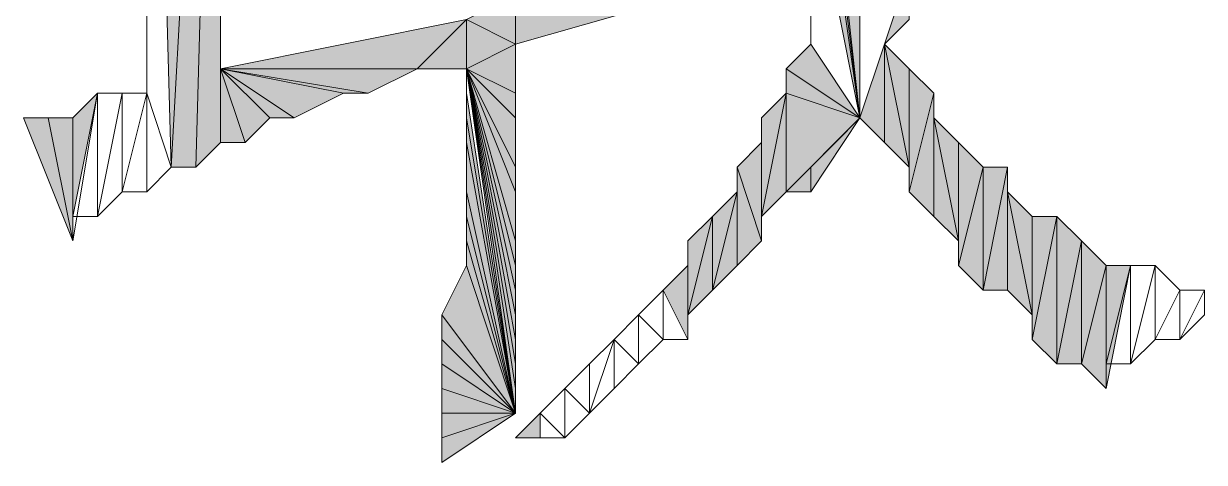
# Model space of a CAD drawing. Header units: inches. Extents: x -244 to 17, y 0 to 370.
# Drawn here: x -33.835 to -30.787, y 22.553 to 23.686 of the extents above; entities that cross this region are included whole.
import ezdxf

# ---------------------------------------------------------------- set-up
doc = ezdxf.new("R2010")
doc.units = ezdxf.units.IN
doc.header["$MEASUREMENT"] = 0
doc.layers.add('图层 1', color=7, linetype='Continuous')

# ---------------------------------------------------------------- blocks, each defined once
blk = doc.blocks.new('block 2')
at = {"layer": '图层 1', "true_color": 0xffffff}
h = blk.add_hatch(color=7, dxfattribs=at)
h.dxf.hatch_style = 2
h.paths.add_polyline_path([(43.561, 54.4832), (43.561, 54.4195), (43.2436, 54.3561)])
h = blk.add_hatch(color=7, dxfattribs=at)
h.dxf.hatch_style = 2
h.paths.add_polyline_path([(43.2436, 54.3561), (43.561, 54.3561), (43.561, 54.4195)])
h.paths.add_polyline_path([(43.6246, 54.2927), (43.2436, 54.3561), (43.561, 54.3561)])
h.paths.add_polyline_path([(43.3069, 54.3561), (43.6246, 54.2927), (43.2436, 54.3561)])
h = blk.add_hatch(color=7, dxfattribs=at)
h.dxf.hatch_style = 2
h.paths.add_polyline_path([(45.7201, 54.1655), (43.4341, 54.1022), (45.7201, 53.975)])
h = blk.add_hatch(color=7, dxfattribs=at)
h.dxf.hatch_style = 2
h.paths.add_polyline_path([(45.7201, 53.975), (43.4341, 54.0384), (43.4341, 54.1022)])
h.paths.add_polyline_path([(43.4975, 53.975), (45.7201, 53.975), (43.4341, 54.0384)])
h = blk.add_hatch(color=7, dxfattribs=at)
h.dxf.hatch_style = 2
h.paths.add_polyline_path([(43.688, 53.975), (43.561, 53.7845), (43.6246, 53.6574)])
h.paths.add_polyline_path([(43.561, 53.8479), (43.688, 53.975), (43.561, 53.7845)])
h.paths.add_polyline_path([(43.4975, 53.9116), (43.561, 53.8479), (43.688, 53.975)])
h = blk.add_hatch(color=7, dxfattribs=at)
h.dxf.hatch_style = 2
h.paths.add_polyline_path([(43.4975, 53.975), (43.688, 53.975), (43.4975, 53.9116)])
h = blk.add_hatch(color=7, dxfattribs=at)
h.dxf.hatch_style = 2
h.paths.add_polyline_path([(43.6246, 53.594), (43.688, 53.975), (43.688, 53.4669)])
h.paths.add_polyline_path([(43.6246, 53.6574), (43.6246, 53.594), (43.688, 53.975)])
h = blk.add_hatch(color=7, dxfattribs=at)
h.dxf.hatch_style = 2
h.paths.add_polyline_path([(43.688, 53.975), (43.688, 53.4669), (43.8151, 53.3401)])
h = blk.add_hatch(color=7, dxfattribs=at)
h.dxf.hatch_style = 2
h.paths.add_polyline_path([(43.8151, 53.3401), (43.688, 53.3401), (43.688, 53.4669)])
h.paths.add_polyline_path([(43.7515, 53.213), (43.8151, 53.3401), (43.688, 53.3401)])
h.paths.add_polyline_path([(43.8785, 53.213), (43.7515, 53.213), (43.8151, 53.3401)])
h.paths.add_polyline_path([(43.8785, 52.7686), (43.8785, 53.213), (43.7515, 53.213)])
h.paths.add_polyline_path([(43.942, 52.832), (43.8785, 52.7686), (43.8785, 53.213)])
h = blk.add_hatch(color=7, dxfattribs=at)
h.dxf.hatch_style = 2
h.paths.add_polyline_path([(42.672, 53.4035), (42.7356, 53.4035), (42.799, 53.213)])
h = blk.add_hatch(color=7, dxfattribs=at)
h.dxf.hatch_style = 2
h.paths.add_polyline_path([(42.799, 53.213), (42.799, 53.4035), (42.7356, 53.4035)])
h.paths.add_polyline_path([(42.8625, 53.4035), (42.799, 53.213), (42.799, 53.4035)])
h = blk.add_hatch(color=7, dxfattribs=at)
h.dxf.hatch_style = 2
h.paths.add_polyline_path([(42.799, 53.213), (43.053, 53.4035), (42.9895, 53.4035)])
h.paths.add_polyline_path([(43.18, 53.3401), (42.799, 53.213), (43.053, 53.4035)])
h = blk.add_hatch(color=7, dxfattribs=at)
h.dxf.hatch_style = 2
h.paths.add_polyline_path([(42.799, 53.213), (42.9261, 53.4035), (42.8625, 53.4035)])
h.paths.add_polyline_path([(42.9895, 53.4035), (42.799, 53.213), (42.9261, 53.4035)])
h = blk.add_hatch(color=7, dxfattribs=at)
h.dxf.hatch_style = 2
h.paths.add_polyline_path([(43.688, 53.3401), (42.8625, 53.213), (42.799, 53.213)])
h.paths.add_polyline_path([(42.9261, 53.213), (43.688, 53.3401), (42.8625, 53.213)])
h.paths.add_polyline_path([(42.9895, 53.213), (42.9261, 53.213), (43.688, 53.3401)])
h = blk.add_hatch(color=7, dxfattribs=at)
h.dxf.hatch_style = 2
h.paths.add_polyline_path([(42.799, 53.213), (43.561, 53.3401), (43.4975, 53.3401)])
h.paths.add_polyline_path([(43.6246, 53.3401), (42.799, 53.213), (43.561, 53.3401)])
h = blk.add_hatch(color=7, dxfattribs=at)
h.dxf.hatch_style = 2
h.paths.add_polyline_path([(42.799, 53.213), (43.3705, 53.3401), (43.3069, 53.3401)])
h.paths.add_polyline_path([(43.4975, 53.3401), (42.799, 53.213), (43.3705, 53.3401)])
h = blk.add_hatch(color=7, dxfattribs=at)
h.dxf.hatch_style = 2
h.paths.add_polyline_path([(42.799, 53.213), (43.2436, 53.3401), (43.18, 53.3401)])
h.paths.add_polyline_path([(43.3069, 53.3401), (42.799, 53.213), (43.2436, 53.3401)])
h = blk.add_hatch(color=7, dxfattribs=at)
h.dxf.hatch_style = 2
h.paths.add_polyline_path([(43.688, 53.3401), (43.053, 53.213), (42.9895, 53.213)])
h.paths.add_polyline_path([(43.1166, 53.213), (43.688, 53.3401), (43.053, 53.213)])
h.paths.add_polyline_path([(43.18, 53.213), (43.1166, 53.213), (43.688, 53.3401)])
h = blk.add_hatch(color=7, dxfattribs=at)
h.dxf.hatch_style = 2
h.paths.add_polyline_path([(43.688, 53.3401), (43.2436, 53.213), (43.18, 53.213)])
h.paths.add_polyline_path([(43.3705, 53.213), (43.688, 53.3401), (43.2436, 53.213)])
h.paths.add_polyline_path([(43.4341, 53.213), (43.3705, 53.213), (43.688, 53.3401)])
h = blk.add_hatch(color=7, dxfattribs=at)
h.dxf.hatch_style = 2
h.paths.add_polyline_path([(43.688, 53.3401), (43.561, 53.213), (43.4341, 53.213)])
h.paths.add_polyline_path([(43.6246, 53.213), (43.688, 53.3401), (43.561, 53.213)])
h.paths.add_polyline_path([(43.7515, 53.213), (43.6246, 53.213), (43.688, 53.3401)])
h = blk.add_hatch(color=7, dxfattribs=at)
h.dxf.hatch_style = 2
h.paths.add_polyline_path([(42.7356, 53.213), (42.7356, 53.1496), (42.799, 53.1496)])
h = blk.add_hatch(color=7, dxfattribs=at)
h.dxf.hatch_style = 2
h.paths.add_polyline_path([(43.4341, 52.6414), (43.2436, 52.578), (43.4975, 52.578)])
h.paths.add_polyline_path([(43.18, 52.6414), (43.4341, 52.6414), (43.2436, 52.578)])
h.paths.add_polyline_path([(43.1166, 52.7052), (43.3705, 52.6414), (43.18, 52.6414)])
h.paths.add_polyline_path([(43.3069, 52.7052), (43.1166, 52.7052), (43.3705, 52.6414)])
h.paths.add_polyline_path([(43.053, 52.7686), (43.3069, 52.7052), (43.1166, 52.7052)])
h.paths.add_polyline_path([(43.2436, 52.7686), (43.053, 52.7686), (43.3069, 52.7052)])
h.paths.add_polyline_path([(43.1166, 52.832), (43.18, 52.7686), (42.9895, 52.7686)])
h = blk.add_hatch(color=7, dxfattribs=at)
h.dxf.hatch_style = 2
h.paths.add_polyline_path([(43.6246, 52.5147), (43.3069, 52.578), (43.561, 52.578)])
h.paths.add_polyline_path([(43.3705, 52.5147), (43.6246, 52.5147), (43.3069, 52.578)])
h.paths.add_polyline_path([(43.561, 52.3241), (43.3705, 52.5147), (43.6246, 52.5147)])
h.paths.add_polyline_path([(43.3705, 52.4509), (43.561, 52.3241), (43.3705, 52.5147)])
h = blk.add_hatch(color=7, dxfattribs=at)
h.dxf.hatch_style = 2
h.paths.add_polyline_path([(43.688, 52.5147), (43.7515, 52.4509), (43.561, 52.3241)])
h = blk.add_hatch(color=7, dxfattribs=at)
h.dxf.hatch_style = 2
h.paths.add_polyline_path([(43.6246, 52.5147), (43.688, 52.5147), (43.561, 52.3241)])
h = blk.add_hatch(color=7, dxfattribs=at)
h.dxf.hatch_style = 2
h.paths.add_polyline_path([(43.561, 52.3241), (43.4341, 52.4509), (43.3705, 52.4509)])
h.paths.add_polyline_path([(43.4975, 52.3875), (43.561, 52.3241), (43.4341, 52.4509)])
h = blk.add_hatch(color=7, dxfattribs=at)
h.dxf.hatch_style = 2
h.paths.add_polyline_path([(43.561, 52.3241), (44.1326, 52.3875), (44.196, 52.4509)])
h.paths.add_polyline_path([(44.069, 52.3875), (43.561, 52.3241), (44.1326, 52.3875)])
h = blk.add_hatch(color=7, dxfattribs=at)
h.dxf.hatch_style = 2
h.paths.add_polyline_path([(43.561, 52.3241), (44.0056, 52.3875), (44.069, 52.3875)])
h.paths.add_polyline_path([(43.942, 52.3241), (43.561, 52.3241), (44.0056, 52.3875)])
h = blk.add_hatch(color=7, dxfattribs=at)
h.dxf.hatch_style = 2
h.paths.add_polyline_path([(43.4975, 52.2604), (43.7515, 52.2604), (43.4341, 52.197)])
h.paths.add_polyline_path([(43.561, 52.3241), (43.4975, 52.2604), (43.7515, 52.2604)])
h = blk.add_hatch(color=7, dxfattribs=at)
h.dxf.hatch_style = 2
h.paths.add_polyline_path([(43.7515, 52.2604), (43.4341, 52.197), (43.688, 52.197)])
h = blk.add_hatch(color=7, dxfattribs=at)
h.dxf.hatch_style = 2
h.paths.add_polyline_path([(43.7515, 52.2604), (43.8151, 52.197), (43.942, 52.197)])
h = blk.add_hatch(color=7, dxfattribs=at)
h.dxf.hatch_style = 2
h.paths.add_polyline_path([(43.18, 51.6889), (42.8625, 51.6889), (43.18, 51.6255)])
h.paths.add_polyline_path([(42.9261, 51.7526), (43.18, 51.6889), (42.8625, 51.6889)])
h.paths.add_polyline_path([(43.2436, 51.7526), (42.9261, 51.7526), (43.18, 51.6889)])
h.paths.add_polyline_path([(42.9261, 51.816), (43.2436, 51.7526), (42.9261, 51.7526)])
h.paths.add_polyline_path([(43.3069, 51.816), (42.9261, 51.816), (43.2436, 51.7526)])
h.paths.add_polyline_path([(42.9895, 51.8794), (43.3069, 51.816), (42.9261, 51.816)])
h.paths.add_polyline_path([(43.3069, 51.8794), (42.9895, 51.8794), (43.3069, 51.816)])
h.paths.add_polyline_path([(43.3705, 51.9431), (43.053, 51.8794), (43.3069, 51.8794)])
h.paths.add_polyline_path([(43.1166, 51.9431), (43.3705, 51.9431), (43.053, 51.8794)])
h.paths.add_polyline_path([(43.1166, 52.0065), (43.4341, 51.9431), (43.1166, 51.9431)])
h.paths.add_polyline_path([(43.4341, 52.0065), (43.1166, 52.0065), (43.4341, 51.9431)])
h.paths.add_polyline_path([(43.18, 52.0699), (43.4341, 52.0065), (43.1166, 52.0065)])
h.paths.add_polyline_path([(43.4975, 52.0699), (43.18, 52.0699), (43.4341, 52.0065)])
h.paths.add_polyline_path([(43.561, 52.1336), (43.2436, 52.0699), (43.4975, 52.0699)])
h.paths.add_polyline_path([(43.3069, 52.1336), (43.561, 52.1336), (43.2436, 52.0699)])
h.paths.add_polyline_path([(43.3705, 52.197), (43.6246, 52.1336), (43.3069, 52.1336)])
h.paths.add_polyline_path([(43.688, 52.197), (43.3705, 52.197), (43.6246, 52.1336)])
at = {"layer": '图层 1', "lineweight": 0}
for points in [[(43.561, 54.4832), (43.561, 54.4195), (43.2436, 54.3561), (43.561, 54.4832)], [(43.2436, 54.3561), (43.561, 54.3561), (43.561, 54.4195), (43.2436, 54.3561)], [(43.6246, 54.2927), (43.2436, 54.3561), (43.561, 54.3561), (43.6246, 54.2927)], [(43.3069, 54.3561), (43.6246, 54.2927), (43.2436, 54.3561), (43.3069, 54.3561)], [(43.3069, 54.3561), (43.3069, 54.2927), (43.6246, 54.2927), (43.3069, 54.3561)], [(43.3069, 54.2927), (43.3705, 54.2289), (43.6246, 54.2289), (43.3069, 54.2927)], [(43.6246, 54.2927), (43.3069, 54.2927), (43.6246, 54.2289), (43.6246, 54.2927)], [(43.3705, 54.2289), (43.3705, 54.1655), (43.6246, 54.1655), (43.3705, 54.2289)], [(43.6246, 54.2289), (43.3705, 54.2289), (43.6246, 54.1655), (43.6246, 54.2289)], [(43.3705, 54.1655), (43.6246, 54.1655), (43.4341, 54.1022), (43.3705, 54.1655)], [(45.7201, 54.1655), (43.4341, 54.1022), (45.7201, 53.975), (45.7201, 54.1655)], [(43.6246, 54.1655), (45.7201, 54.1655), (43.4341, 54.1022), (43.6246, 54.1655)], [(45.7201, 53.975), (43.4341, 54.0384), (43.4341, 54.1022), (45.7201, 53.975)], [(43.4975, 53.975), (45.7201, 53.975), (43.4341, 54.0384), (43.4975, 53.975)], [(43.4975, 53.9116), (43.561, 53.8479), (43.688, 53.975), (43.4975, 53.9116)], [(43.4975, 53.975), (45.0216, 53.975), (44.3865, 53.975), (43.4975, 53.975)], [(45.1485, 53.975), (43.4975, 53.975), (45.0216, 53.975), (45.1485, 53.975)], [(45.7201, 53.975), (45.1485, 53.975), (43.4975, 53.975), (45.7201, 53.975)], [(43.4975, 53.975), (43.688, 53.975), (43.4975, 53.9116), (43.4975, 53.975)], [(44.3231, 53.975), (43.4975, 53.975), (43.688, 53.975), (44.3231, 53.975)], [(44.3865, 53.975), (44.3231, 53.975), (43.4975, 53.975), (44.3865, 53.975)], [(43.688, 53.975), (43.561, 53.7845), (43.6246, 53.6574), (43.688, 53.975)], [(43.561, 53.8479), (43.688, 53.975), (43.561, 53.7845), (43.561, 53.8479)], [(43.6246, 53.594), (43.688, 53.975), (43.688, 53.4669), (43.6246, 53.594)], [(43.6246, 53.6574), (43.6246, 53.594), (43.688, 53.975), (43.6246, 53.6574)], [(43.688, 53.975), (43.688, 53.4669), (43.8151, 53.3401), (43.688, 53.975)], [(43.8151, 53.3401), (43.688, 53.3401), (43.688, 53.4669), (43.8151, 53.3401)], [(42.672, 53.4035), (42.7356, 53.4035), (42.799, 53.213), (42.672, 53.4035)], [(42.799, 53.213), (42.799, 53.4035), (42.7356, 53.4035), (42.799, 53.213)], [(42.799, 53.213), (43.053, 53.4035), (42.9895, 53.4035), (42.799, 53.213)], [(43.18, 53.3401), (42.799, 53.213), (43.053, 53.4035), (43.18, 53.3401)], [(42.799, 53.213), (42.9261, 53.4035), (42.8625, 53.4035), (42.799, 53.213)], [(42.9895, 53.4035), (42.799, 53.213), (42.9261, 53.4035), (42.9895, 53.4035)], [(42.8625, 53.4035), (42.799, 53.213), (42.799, 53.4035), (42.8625, 53.4035)], [(43.688, 53.3401), (42.8625, 53.213), (42.799, 53.213), (43.688, 53.3401)], [(42.799, 53.213), (43.688, 53.3401), (43.6246, 53.3401), (42.799, 53.213)], [(42.799, 53.213), (43.561, 53.3401), (43.4975, 53.3401), (42.799, 53.213)], [(43.6246, 53.3401), (42.799, 53.213), (43.561, 53.3401), (43.6246, 53.3401)], [(42.799, 53.213), (43.3705, 53.3401), (43.3069, 53.3401), (42.799, 53.213)], [(43.4975, 53.3401), (42.799, 53.213), (43.3705, 53.3401), (43.4975, 53.3401)], [(42.799, 53.213), (43.2436, 53.3401), (43.18, 53.3401), (42.799, 53.213)], [(43.3069, 53.3401), (42.799, 53.213), (43.2436, 53.3401), (43.3069, 53.3401)], [(42.9261, 53.213), (43.688, 53.3401), (42.8625, 53.213), (42.9261, 53.213)], [(42.9895, 53.213), (42.9261, 53.213), (43.688, 53.3401), (42.9895, 53.213)], [(43.688, 53.3401), (43.053, 53.213), (42.9895, 53.213), (43.688, 53.3401)], [(43.1166, 53.213), (43.688, 53.3401), (43.053, 53.213), (43.1166, 53.213)], [(43.18, 53.213), (43.1166, 53.213), (43.688, 53.3401), (43.18, 53.213)], [(43.688, 53.3401), (43.2436, 53.213), (43.18, 53.213), (43.688, 53.3401)], [(43.3705, 53.213), (43.688, 53.3401), (43.2436, 53.213), (43.3705, 53.213)], [(43.4341, 53.213), (43.3705, 53.213), (43.688, 53.3401), (43.4341, 53.213)], [(43.688, 53.3401), (43.561, 53.213), (43.4341, 53.213), (43.688, 53.3401)], [(43.6246, 53.213), (43.688, 53.3401), (43.561, 53.213), (43.6246, 53.213)], [(43.7515, 53.213), (43.6246, 53.213), (43.688, 53.3401), (43.7515, 53.213)], [(43.7515, 53.213), (43.8151, 53.3401), (43.688, 53.3401), (43.7515, 53.213)], [(43.8785, 53.213), (43.7515, 53.213), (43.8151, 53.3401), (43.8785, 53.213)], [(42.7356, 53.213), (42.7356, 53.1496), (42.799, 53.1496), (42.7356, 53.213)], [(43.8785, 52.7686), (43.8785, 53.213), (43.7515, 53.213), (43.8785, 52.7686)], [(42.799, 53.1496), (42.7356, 53.0862), (42.8625, 53.0862), (42.799, 53.1496)], [(42.7356, 53.1496), (42.799, 53.1496), (42.7356, 53.0862), (42.7356, 53.1496)], [(42.7356, 53.0862), (42.8625, 53.0862), (42.799, 53.0225), (42.7356, 53.0862)], [(42.8625, 53.0862), (42.799, 53.0225), (42.9261, 53.0225), (42.8625, 53.0862)], [(42.799, 53.0225), (42.9895, 52.9591), (42.8625, 52.9591), (42.799, 53.0225)], [(42.9261, 53.0225), (42.799, 53.0225), (42.9895, 52.9591), (42.9261, 53.0225)], [(42.8625, 52.9591), (42.9895, 52.9591), (42.9261, 52.8957), (42.8625, 52.9591)], [(42.9895, 52.9591), (42.9261, 52.8957), (43.053, 52.8957), (42.9895, 52.9591)], [(42.9261, 52.8957), (43.053, 52.8957), (42.9895, 52.832), (42.9261, 52.8957)], [(43.053, 52.8957), (42.9895, 52.832), (43.1166, 52.832), (43.053, 52.8957)], [(43.1166, 52.832), (43.18, 52.7686), (42.9895, 52.7686), (43.1166, 52.832)], [(42.9895, 52.832), (43.1166, 52.832), (42.9895, 52.7686), (42.9895, 52.832)], [(42.9895, 52.7686), (43.2436, 52.7686), (43.053, 52.7686), (42.9895, 52.7686)], [(43.18, 52.7686), (42.9895, 52.7686), (43.2436, 52.7686), (43.18, 52.7686)], [(43.053, 52.7686), (43.3069, 52.7052), (43.1166, 52.7052), (43.053, 52.7686)], [(43.2436, 52.7686), (43.053, 52.7686), (43.3069, 52.7052), (43.2436, 52.7686)], [(43.1166, 52.7052), (43.3705, 52.6414), (43.18, 52.6414), (43.1166, 52.7052)], [(43.3069, 52.7052), (43.1166, 52.7052), (43.3705, 52.6414), (43.3069, 52.7052)], [(43.18, 52.6414), (43.4341, 52.6414), (43.2436, 52.578), (43.18, 52.6414)], [(43.3705, 52.6414), (43.18, 52.6414), (43.4341, 52.6414), (43.3705, 52.6414)], [(43.4341, 52.6414), (43.2436, 52.578), (43.4975, 52.578), (43.4341, 52.6414)], [(43.2436, 52.578), (43.4975, 52.578), (43.3069, 52.578), (43.2436, 52.578)], [(43.3069, 52.578), (43.561, 52.578), (43.4975, 52.578), (43.3069, 52.578)], [(43.6246, 52.5147), (43.3069, 52.578), (43.561, 52.578), (43.6246, 52.5147)], [(43.3705, 52.5147), (43.6246, 52.5147), (43.3069, 52.578), (43.3705, 52.5147)], [(43.561, 52.3241), (43.3705, 52.5147), (43.6246, 52.5147), (43.561, 52.3241)], [(43.3705, 52.4509), (43.561, 52.3241), (43.3705, 52.5147), (43.3705, 52.4509)], [(43.688, 52.5147), (43.7515, 52.4509), (43.561, 52.3241), (43.688, 52.5147)], [(43.6246, 52.5147), (43.688, 52.5147), (43.561, 52.3241), (43.6246, 52.5147)], [(43.561, 52.3241), (43.4341, 52.4509), (43.3705, 52.4509), (43.561, 52.3241)], [(43.4975, 52.3875), (43.561, 52.3241), (43.4341, 52.4509), (43.4975, 52.3875)], [(43.561, 52.3241), (44.1326, 52.3875), (44.196, 52.4509), (43.561, 52.3241)], [(44.196, 52.4509), (43.561, 52.3241), (43.7515, 52.4509), (44.196, 52.4509)], [(44.2595, 52.4509), (43.7515, 52.4509), (44.196, 52.4509), (44.2595, 52.4509)], [(43.8151, 52.4509), (44.2595, 52.4509), (43.7515, 52.4509), (43.8151, 52.4509)], [(43.561, 52.3241), (44.0056, 52.3875), (44.069, 52.3875), (43.561, 52.3241)], [(43.942, 52.3241), (43.561, 52.3241), (44.0056, 52.3875), (43.942, 52.3241)], [(44.069, 52.3875), (43.561, 52.3241), (44.1326, 52.3875), (44.069, 52.3875)], [(43.561, 52.3241), (43.4975, 52.2604), (43.7515, 52.2604), (43.561, 52.3241)], [(43.561, 52.3241), (43.942, 52.197), (43.942, 52.3241), (43.561, 52.3241)], [(43.7515, 52.2604), (43.561, 52.3241), (43.942, 52.197), (43.7515, 52.2604)], [(43.7515, 52.2604), (43.4341, 52.197), (43.688, 52.197), (43.7515, 52.2604)], [(43.4975, 52.2604), (43.7515, 52.2604), (43.4341, 52.197), (43.4975, 52.2604)], [(43.7515, 52.2604), (43.8151, 52.197), (43.942, 52.197), (43.7515, 52.2604)], [(43.3705, 52.197), (43.6246, 52.1336), (43.3069, 52.1336), (43.3705, 52.197)], [(43.688, 52.197), (43.3705, 52.197), (43.6246, 52.1336), (43.688, 52.197)], [(43.4341, 52.197), (43.688, 52.197), (43.3705, 52.197), (43.4341, 52.197)], [(43.561, 52.1336), (43.2436, 52.0699), (43.4975, 52.0699), (43.561, 52.1336)], [(43.3069, 52.1336), (43.561, 52.1336), (43.2436, 52.0699), (43.3069, 52.1336)], [(43.6246, 52.1336), (43.3069, 52.1336), (43.561, 52.1336), (43.6246, 52.1336)], [(43.18, 52.0699), (43.4341, 52.0065), (43.1166, 52.0065), (43.18, 52.0699)], [(43.4975, 52.0699), (43.18, 52.0699), (43.4341, 52.0065), (43.4975, 52.0699)], [(43.2436, 52.0699), (43.4975, 52.0699), (43.18, 52.0699), (43.2436, 52.0699)], [(43.1166, 52.0065), (43.4341, 51.9431), (43.1166, 51.9431), (43.1166, 52.0065)], [(43.4341, 52.0065), (43.1166, 52.0065), (43.4341, 51.9431), (43.4341, 52.0065)], [(43.3705, 51.9431), (43.053, 51.8794), (43.3069, 51.8794), (43.3705, 51.9431)], [(43.1166, 51.9431), (43.3705, 51.9431), (43.053, 51.8794), (43.1166, 51.9431)], [(43.4341, 51.9431), (43.1166, 51.9431), (43.3705, 51.9431), (43.4341, 51.9431)], [(42.9895, 51.8794), (43.3069, 51.816), (42.9261, 51.816), (42.9895, 51.8794)], [(43.3069, 51.8794), (42.9895, 51.8794), (43.3069, 51.816), (43.3069, 51.8794)], [(43.053, 51.8794), (43.3069, 51.8794), (42.9895, 51.8794), (43.053, 51.8794)], [(42.9261, 51.816), (43.2436, 51.7526), (42.9261, 51.7526), (42.9261, 51.816)], [(43.3069, 51.816), (42.9261, 51.816), (43.2436, 51.7526), (43.3069, 51.816)], [(42.9261, 51.7526), (43.18, 51.6889), (42.8625, 51.6889), (42.9261, 51.7526)], [(43.2436, 51.7526), (42.9261, 51.7526), (43.18, 51.6889), (43.2436, 51.7526)], [(42.8625, 51.6889), (42.9261, 51.6889), (43.18, 51.6255), (42.8625, 51.6889)], [(43.18, 51.6889), (42.8625, 51.6889), (43.18, 51.6255), (43.18, 51.6889)], [(42.9261, 51.6889), (43.18, 51.6255), (42.9261, 51.6255), (42.9261, 51.6889)], [(42.9261, 51.6255), (43.18, 51.5621), (42.9895, 51.5621), (42.9261, 51.6255)], [(43.18, 51.6255), (42.9261, 51.6255), (43.18, 51.5621), (43.18, 51.6255)], [(42.9895, 51.5621), (43.1166, 51.4987), (42.9895, 51.4987), (42.9895, 51.5621)], [(43.18, 51.5621), (42.9895, 51.5621), (43.1166, 51.4987), (43.18, 51.5621)], [(42.9895, 51.4987), (43.1166, 51.435), (43.053, 51.435), (42.9895, 51.4987)], [(43.1166, 51.4987), (42.9895, 51.4987), (43.1166, 51.435), (43.1166, 51.4987)]]:
    blk.add_lwpolyline(points, dxfattribs=at)
at = {"layer": '图层 1', "color": 7, "lineweight": 13, "true_color": 0xffffff}
for points in [[(43.561, 54.4832), (43.561, 54.4195), (43.2436, 54.3561), (43.561, 54.4832)], [(43.2436, 54.3561), (43.561, 54.3561), (43.561, 54.4195), (43.2436, 54.3561)], [(43.6246, 54.2927), (43.2436, 54.3561), (43.561, 54.3561), (43.6246, 54.2927)], [(43.3069, 54.3561), (43.6246, 54.2927), (43.2436, 54.3561), (43.3069, 54.3561)], [(43.3069, 54.3561), (43.3069, 54.2927), (43.6246, 54.2927), (43.3069, 54.3561)], [(43.3069, 54.2927), (43.3705, 54.2289), (43.6246, 54.2289), (43.3069, 54.2927)], [(43.6246, 54.2927), (43.3069, 54.2927), (43.6246, 54.2289), (43.6246, 54.2927)], [(43.3705, 54.2289), (43.3705, 54.1655), (43.6246, 54.1655), (43.3705, 54.2289)], [(43.6246, 54.2289), (43.3705, 54.2289), (43.6246, 54.1655), (43.6246, 54.2289)], [(43.3705, 54.1655), (43.6246, 54.1655), (43.4341, 54.1022), (43.3705, 54.1655)], [(45.7201, 54.1655), (43.4341, 54.1022), (45.7201, 53.975), (45.7201, 54.1655)], [(43.6246, 54.1655), (45.7201, 54.1655), (43.4341, 54.1022), (43.6246, 54.1655)], [(45.7201, 53.975), (43.4341, 54.0384), (43.4341, 54.1022), (45.7201, 53.975)], [(43.4975, 53.975), (45.7201, 53.975), (43.4341, 54.0384), (43.4975, 53.975)], [(43.4975, 53.9116), (43.561, 53.8479), (43.688, 53.975), (43.4975, 53.9116)], [(43.4975, 53.975), (45.0216, 53.975), (44.3865, 53.975), (43.4975, 53.975)], [(45.1485, 53.975), (43.4975, 53.975), (45.0216, 53.975), (45.1485, 53.975)], [(45.7201, 53.975), (45.1485, 53.975), (43.4975, 53.975), (45.7201, 53.975)], [(43.4975, 53.975), (43.688, 53.975), (43.4975, 53.9116), (43.4975, 53.975)], [(44.3231, 53.975), (43.4975, 53.975), (43.688, 53.975), (44.3231, 53.975)], [(44.3865, 53.975), (44.3231, 53.975), (43.4975, 53.975), (44.3865, 53.975)], [(43.688, 53.975), (43.561, 53.7845), (43.6246, 53.6574), (43.688, 53.975)], [(43.561, 53.8479), (43.688, 53.975), (43.561, 53.7845), (43.561, 53.8479)], [(43.6246, 53.594), (43.688, 53.975), (43.688, 53.4669), (43.6246, 53.594)], [(43.6246, 53.6574), (43.6246, 53.594), (43.688, 53.975), (43.6246, 53.6574)], [(43.688, 53.975), (43.688, 53.4669), (43.8151, 53.3401), (43.688, 53.975)], [(43.8151, 53.3401), (43.688, 53.3401), (43.688, 53.4669), (43.8151, 53.3401)], [(42.672, 53.4035), (42.7356, 53.4035), (42.799, 53.213), (42.672, 53.4035)], [(42.799, 53.213), (42.799, 53.4035), (42.7356, 53.4035), (42.799, 53.213)], [(42.799, 53.213), (43.053, 53.4035), (42.9895, 53.4035), (42.799, 53.213)], [(43.18, 53.3401), (42.799, 53.213), (43.053, 53.4035), (43.18, 53.3401)], [(42.799, 53.213), (42.9261, 53.4035), (42.8625, 53.4035), (42.799, 53.213)], [(42.9895, 53.4035), (42.799, 53.213), (42.9261, 53.4035), (42.9895, 53.4035)], [(42.8625, 53.4035), (42.799, 53.213), (42.799, 53.4035), (42.8625, 53.4035)], [(43.688, 53.3401), (42.8625, 53.213), (42.799, 53.213), (43.688, 53.3401)], [(42.799, 53.213), (43.688, 53.3401), (43.6246, 53.3401), (42.799, 53.213)], [(42.799, 53.213), (43.561, 53.3401), (43.4975, 53.3401), (42.799, 53.213)], [(43.6246, 53.3401), (42.799, 53.213), (43.561, 53.3401), (43.6246, 53.3401)], [(42.799, 53.213), (43.3705, 53.3401), (43.3069, 53.3401), (42.799, 53.213)], [(43.4975, 53.3401), (42.799, 53.213), (43.3705, 53.3401), (43.4975, 53.3401)], [(42.799, 53.213), (43.2436, 53.3401), (43.18, 53.3401), (42.799, 53.213)], [(43.3069, 53.3401), (42.799, 53.213), (43.2436, 53.3401), (43.3069, 53.3401)], [(42.9261, 53.213), (43.688, 53.3401), (42.8625, 53.213), (42.9261, 53.213)], [(42.9895, 53.213), (42.9261, 53.213), (43.688, 53.3401), (42.9895, 53.213)], [(43.688, 53.3401), (43.053, 53.213), (42.9895, 53.213), (43.688, 53.3401)], [(43.1166, 53.213), (43.688, 53.3401), (43.053, 53.213), (43.1166, 53.213)], [(43.18, 53.213), (43.1166, 53.213), (43.688, 53.3401), (43.18, 53.213)], [(43.688, 53.3401), (43.2436, 53.213), (43.18, 53.213), (43.688, 53.3401)], [(43.3705, 53.213), (43.688, 53.3401), (43.2436, 53.213), (43.3705, 53.213)], [(43.4341, 53.213), (43.3705, 53.213), (43.688, 53.3401), (43.4341, 53.213)], [(43.688, 53.3401), (43.561, 53.213), (43.4341, 53.213), (43.688, 53.3401)], [(43.6246, 53.213), (43.688, 53.3401), (43.561, 53.213), (43.6246, 53.213)], [(43.7515, 53.213), (43.6246, 53.213), (43.688, 53.3401), (43.7515, 53.213)], [(43.7515, 53.213), (43.8151, 53.3401), (43.688, 53.3401), (43.7515, 53.213)], [(43.8785, 53.213), (43.7515, 53.213), (43.8151, 53.3401), (43.8785, 53.213)], [(42.7356, 53.213), (42.7356, 53.1496), (42.799, 53.1496), (42.7356, 53.213)], [(43.8785, 52.7686), (43.8785, 53.213), (43.7515, 53.213), (43.8785, 52.7686)], [(42.799, 53.1496), (42.7356, 53.0862), (42.8625, 53.0862), (42.799, 53.1496)], [(42.7356, 53.1496), (42.799, 53.1496), (42.7356, 53.0862), (42.7356, 53.1496)], [(42.7356, 53.0862), (42.8625, 53.0862), (42.799, 53.0225), (42.7356, 53.0862)], [(42.8625, 53.0862), (42.799, 53.0225), (42.9261, 53.0225), (42.8625, 53.0862)], [(42.799, 53.0225), (42.9895, 52.9591), (42.8625, 52.9591), (42.799, 53.0225)], [(42.9261, 53.0225), (42.799, 53.0225), (42.9895, 52.9591), (42.9261, 53.0225)], [(42.8625, 52.9591), (42.9895, 52.9591), (42.9261, 52.8957), (42.8625, 52.9591)], [(42.9895, 52.9591), (42.9261, 52.8957), (43.053, 52.8957), (42.9895, 52.9591)], [(42.9261, 52.8957), (43.053, 52.8957), (42.9895, 52.832), (42.9261, 52.8957)], [(43.053, 52.8957), (42.9895, 52.832), (43.1166, 52.832), (43.053, 52.8957)], [(43.1166, 52.832), (43.18, 52.7686), (42.9895, 52.7686), (43.1166, 52.832)], [(42.9895, 52.832), (43.1166, 52.832), (42.9895, 52.7686), (42.9895, 52.832)], [(42.9895, 52.7686), (43.2436, 52.7686), (43.053, 52.7686), (42.9895, 52.7686)], [(43.18, 52.7686), (42.9895, 52.7686), (43.2436, 52.7686), (43.18, 52.7686)], [(43.053, 52.7686), (43.3069, 52.7052), (43.1166, 52.7052), (43.053, 52.7686)], [(43.2436, 52.7686), (43.053, 52.7686), (43.3069, 52.7052), (43.2436, 52.7686)], [(43.1166, 52.7052), (43.3705, 52.6414), (43.18, 52.6414), (43.1166, 52.7052)], [(43.3069, 52.7052), (43.1166, 52.7052), (43.3705, 52.6414), (43.3069, 52.7052)], [(43.18, 52.6414), (43.4341, 52.6414), (43.2436, 52.578), (43.18, 52.6414)], [(43.3705, 52.6414), (43.18, 52.6414), (43.4341, 52.6414), (43.3705, 52.6414)], [(43.4341, 52.6414), (43.2436, 52.578), (43.4975, 52.578), (43.4341, 52.6414)], [(43.2436, 52.578), (43.4975, 52.578), (43.3069, 52.578), (43.2436, 52.578)], [(43.3069, 52.578), (43.561, 52.578), (43.4975, 52.578), (43.3069, 52.578)], [(43.6246, 52.5147), (43.3069, 52.578), (43.561, 52.578), (43.6246, 52.5147)], [(43.3705, 52.5147), (43.6246, 52.5147), (43.3069, 52.578), (43.3705, 52.5147)], [(43.561, 52.3241), (43.3705, 52.5147), (43.6246, 52.5147), (43.561, 52.3241)], [(43.3705, 52.4509), (43.561, 52.3241), (43.3705, 52.5147), (43.3705, 52.4509)], [(43.688, 52.5147), (43.7515, 52.4509), (43.561, 52.3241), (43.688, 52.5147)], [(43.6246, 52.5147), (43.688, 52.5147), (43.561, 52.3241), (43.6246, 52.5147)], [(43.561, 52.3241), (43.4341, 52.4509), (43.3705, 52.4509), (43.561, 52.3241)], [(43.4975, 52.3875), (43.561, 52.3241), (43.4341, 52.4509), (43.4975, 52.3875)], [(43.561, 52.3241), (44.1326, 52.3875), (44.196, 52.4509), (43.561, 52.3241)], [(44.196, 52.4509), (43.561, 52.3241), (43.7515, 52.4509), (44.196, 52.4509)], [(44.2595, 52.4509), (43.7515, 52.4509), (44.196, 52.4509), (44.2595, 52.4509)], [(43.8151, 52.4509), (44.2595, 52.4509), (43.7515, 52.4509), (43.8151, 52.4509)], [(43.561, 52.3241), (44.0056, 52.3875), (44.069, 52.3875), (43.561, 52.3241)], [(43.942, 52.3241), (43.561, 52.3241), (44.0056, 52.3875), (43.942, 52.3241)], [(44.069, 52.3875), (43.561, 52.3241), (44.1326, 52.3875), (44.069, 52.3875)], [(43.561, 52.3241), (43.4975, 52.2604), (43.7515, 52.2604), (43.561, 52.3241)], [(43.561, 52.3241), (43.942, 52.197), (43.942, 52.3241), (43.561, 52.3241)], [(43.7515, 52.2604), (43.561, 52.3241), (43.942, 52.197), (43.7515, 52.2604)], [(43.7515, 52.2604), (43.4341, 52.197), (43.688, 52.197), (43.7515, 52.2604)], [(43.4975, 52.2604), (43.7515, 52.2604), (43.4341, 52.197), (43.4975, 52.2604)], [(43.7515, 52.2604), (43.8151, 52.197), (43.942, 52.197), (43.7515, 52.2604)], [(43.3705, 52.197), (43.6246, 52.1336), (43.3069, 52.1336), (43.3705, 52.197)], [(43.688, 52.197), (43.3705, 52.197), (43.6246, 52.1336), (43.688, 52.197)], [(43.4341, 52.197), (43.688, 52.197), (43.3705, 52.197), (43.4341, 52.197)], [(43.561, 52.1336), (43.2436, 52.0699), (43.4975, 52.0699), (43.561, 52.1336)], [(43.3069, 52.1336), (43.561, 52.1336), (43.2436, 52.0699), (43.3069, 52.1336)], [(43.6246, 52.1336), (43.3069, 52.1336), (43.561, 52.1336), (43.6246, 52.1336)], [(43.18, 52.0699), (43.4341, 52.0065), (43.1166, 52.0065), (43.18, 52.0699)], [(43.4975, 52.0699), (43.18, 52.0699), (43.4341, 52.0065), (43.4975, 52.0699)], [(43.2436, 52.0699), (43.4975, 52.0699), (43.18, 52.0699), (43.2436, 52.0699)], [(43.1166, 52.0065), (43.4341, 51.9431), (43.1166, 51.9431), (43.1166, 52.0065)], [(43.4341, 52.0065), (43.1166, 52.0065), (43.4341, 51.9431), (43.4341, 52.0065)], [(43.3705, 51.9431), (43.053, 51.8794), (43.3069, 51.8794), (43.3705, 51.9431)], [(43.1166, 51.9431), (43.3705, 51.9431), (43.053, 51.8794), (43.1166, 51.9431)], [(43.4341, 51.9431), (43.1166, 51.9431), (43.3705, 51.9431), (43.4341, 51.9431)], [(42.9895, 51.8794), (43.3069, 51.816), (42.9261, 51.816), (42.9895, 51.8794)], [(43.3069, 51.8794), (42.9895, 51.8794), (43.3069, 51.816), (43.3069, 51.8794)], [(43.053, 51.8794), (43.3069, 51.8794), (42.9895, 51.8794), (43.053, 51.8794)], [(42.9261, 51.816), (43.2436, 51.7526), (42.9261, 51.7526), (42.9261, 51.816)], [(43.3069, 51.816), (42.9261, 51.816), (43.2436, 51.7526), (43.3069, 51.816)], [(42.9261, 51.7526), (43.18, 51.6889), (42.8625, 51.6889), (42.9261, 51.7526)], [(43.2436, 51.7526), (42.9261, 51.7526), (43.18, 51.6889), (43.2436, 51.7526)], [(42.8625, 51.6889), (42.9261, 51.6889), (43.18, 51.6255), (42.8625, 51.6889)], [(43.18, 51.6889), (42.8625, 51.6889), (43.18, 51.6255), (43.18, 51.6889)], [(42.9261, 51.6889), (43.18, 51.6255), (42.9261, 51.6255), (42.9261, 51.6889)], [(42.9261, 51.6255), (43.18, 51.5621), (42.9895, 51.5621), (42.9261, 51.6255)], [(43.18, 51.6255), (42.9261, 51.6255), (43.18, 51.5621), (43.18, 51.6255)], [(42.9895, 51.5621), (43.1166, 51.4987), (42.9895, 51.4987), (42.9895, 51.5621)], [(43.18, 51.5621), (42.9895, 51.5621), (43.1166, 51.4987), (43.18, 51.5621)], [(42.9895, 51.4987), (43.1166, 51.435), (43.053, 51.435), (42.9895, 51.4987)], [(43.1166, 51.4987), (42.9895, 51.4987), (43.1166, 51.435), (43.1166, 51.4987)]]:
    blk.add_lwpolyline(points, dxfattribs=at)
at = {"layer": '图层 1', "lineweight": 0}
for points, knots in [([(43.3069, 54.2927), (43.3069, 54.2927), (43.6246, 54.2927), (43.6246, 54.2927), (43.6246, 54.2927), (43.3069, 54.2927), (43.3069, 54.2927)], [0, 0, 0, 0, 1, 1, 1, 2, 2, 2, 2]), ([(43.3705, 54.2289), (43.3705, 54.2289), (43.6246, 54.2289), (43.6246, 54.2289), (43.6246, 54.2289), (43.3705, 54.2289), (43.3705, 54.2289)], [0, 0, 0, 0, 1, 1, 1, 2, 2, 2, 2]), ([(43.6246, 54.1655), (43.6246, 54.1655), (43.4341, 54.1022), (43.4341, 54.1022), (43.4341, 54.1022), (43.6246, 54.1655), (43.6246, 54.1655)], [0, 0, 0, 0, 1, 1, 1, 2, 2, 2, 2]), ([(45.7201, 54.1655), (45.7201, 54.1655), (43.6246, 54.1655), (43.6246, 54.1655), (43.6246, 54.1655), (45.7201, 54.1655), (45.7201, 54.1655)], [0, 0, 0, 0, 1, 1, 1, 2, 2, 2, 2]), ([(42.799, 53.213), (42.799, 53.213), (42.799, 53.213), (42.799, 53.213), (42.799, 53.213), (43.688, 53.3401), (43.688, 53.3401), (43.688, 53.3401), (42.799, 53.213), (42.799, 53.213)], [0, 0, 0, 0, 1, 1, 1, 2, 2, 2, 3, 3, 3, 3]), ([(42.7356, 53.1496), (42.7356, 53.1496), (42.7356, 53.1496), (42.7356, 53.1496), (42.7356, 53.1496), (42.799, 53.1496), (42.799, 53.1496), (42.799, 53.1496), (42.7356, 53.1496), (42.7356, 53.1496)], [0, 0, 0, 0, 1, 1, 1, 2, 2, 2, 3, 3, 3, 3]), ([(42.799, 53.0225), (42.799, 53.0225), (42.9261, 53.0225), (42.9261, 53.0225), (42.9261, 53.0225), (42.799, 53.0225), (42.799, 53.0225)], [0, 0, 0, 0, 1, 1, 1, 2, 2, 2, 2]), ([(42.9895, 52.9591), (42.9895, 52.9591), (42.8625, 52.9591), (42.8625, 52.9591), (42.8625, 52.9591), (42.9895, 52.9591), (42.9895, 52.9591)], [0, 0, 0, 0, 1, 1, 1, 2, 2, 2, 2]), ([(43.561, 52.3241), (43.561, 52.3241), (43.7515, 52.4509), (43.7515, 52.4509), (43.7515, 52.4509), (43.561, 52.3241), (43.561, 52.3241)], [0, 0, 0, 0, 1, 1, 1, 2, 2, 2, 2]), ([(43.561, 52.3241), (43.561, 52.3241), (43.7515, 52.2604), (43.7515, 52.2604), (43.7515, 52.2604), (43.561, 52.3241), (43.561, 52.3241)], [0, 0, 0, 0, 1, 1, 1, 2, 2, 2, 2]), ([(43.7515, 52.2604), (43.7515, 52.2604), (43.7515, 52.2604), (43.7515, 52.2604), (43.7515, 52.2604), (43.942, 52.197), (43.942, 52.197), (43.942, 52.197), (43.7515, 52.2604), (43.7515, 52.2604)], [0, 0, 0, 0, 1, 1, 1, 2, 2, 2, 3, 3, 3, 3]), ([(43.1166, 51.435), (43.1166, 51.435), (43.053, 51.435), (43.053, 51.435), (43.053, 51.435), (43.1166, 51.435), (43.1166, 51.435)], [0, 0, 0, 0, 1, 1, 1, 2, 2, 2, 2])]:
    blk.add_open_spline(points, degree=3, knots=knots, dxfattribs=at)
at = {"layer": '图层 1', "color": 7, "lineweight": 13, "true_color": 0xffffff}
for points, knots in [([(43.3069, 54.2927), (43.3069, 54.2927), (43.6246, 54.2927), (43.6246, 54.2927), (43.6246, 54.2927), (43.3069, 54.2927), (43.3069, 54.2927)], [0, 0, 0, 0, 1, 1, 1, 2, 2, 2, 2]), ([(43.3705, 54.2289), (43.3705, 54.2289), (43.6246, 54.2289), (43.6246, 54.2289), (43.6246, 54.2289), (43.3705, 54.2289), (43.3705, 54.2289)], [0, 0, 0, 0, 1, 1, 1, 2, 2, 2, 2]), ([(43.6246, 54.1655), (43.6246, 54.1655), (43.4341, 54.1022), (43.4341, 54.1022), (43.4341, 54.1022), (43.6246, 54.1655), (43.6246, 54.1655)], [0, 0, 0, 0, 1, 1, 1, 2, 2, 2, 2]), ([(45.7201, 54.1655), (45.7201, 54.1655), (43.6246, 54.1655), (43.6246, 54.1655), (43.6246, 54.1655), (45.7201, 54.1655), (45.7201, 54.1655)], [0, 0, 0, 0, 1, 1, 1, 2, 2, 2, 2]), ([(42.799, 53.213), (42.799, 53.213), (42.799, 53.213), (42.799, 53.213), (42.799, 53.213), (43.688, 53.3401), (43.688, 53.3401), (43.688, 53.3401), (42.799, 53.213), (42.799, 53.213)], [0, 0, 0, 0, 1, 1, 1, 2, 2, 2, 3, 3, 3, 3]), ([(42.7356, 53.1496), (42.7356, 53.1496), (42.7356, 53.1496), (42.7356, 53.1496), (42.7356, 53.1496), (42.799, 53.1496), (42.799, 53.1496), (42.799, 53.1496), (42.7356, 53.1496), (42.7356, 53.1496)], [0, 0, 0, 0, 1, 1, 1, 2, 2, 2, 3, 3, 3, 3]), ([(42.799, 53.0225), (42.799, 53.0225), (42.9261, 53.0225), (42.9261, 53.0225), (42.9261, 53.0225), (42.799, 53.0225), (42.799, 53.0225)], [0, 0, 0, 0, 1, 1, 1, 2, 2, 2, 2]), ([(42.9895, 52.9591), (42.9895, 52.9591), (42.8625, 52.9591), (42.8625, 52.9591), (42.8625, 52.9591), (42.9895, 52.9591), (42.9895, 52.9591)], [0, 0, 0, 0, 1, 1, 1, 2, 2, 2, 2]), ([(43.561, 52.3241), (43.561, 52.3241), (43.7515, 52.4509), (43.7515, 52.4509), (43.7515, 52.4509), (43.561, 52.3241), (43.561, 52.3241)], [0, 0, 0, 0, 1, 1, 1, 2, 2, 2, 2]), ([(43.561, 52.3241), (43.561, 52.3241), (43.7515, 52.2604), (43.7515, 52.2604), (43.7515, 52.2604), (43.561, 52.3241), (43.561, 52.3241)], [0, 0, 0, 0, 1, 1, 1, 2, 2, 2, 2]), ([(43.7515, 52.2604), (43.7515, 52.2604), (43.7515, 52.2604), (43.7515, 52.2604), (43.7515, 52.2604), (43.942, 52.197), (43.942, 52.197), (43.942, 52.197), (43.7515, 52.2604), (43.7515, 52.2604)], [0, 0, 0, 0, 1, 1, 1, 2, 2, 2, 3, 3, 3, 3]), ([(43.1166, 51.435), (43.1166, 51.435), (43.053, 51.435), (43.053, 51.435), (43.053, 51.435), (43.1166, 51.435), (43.1166, 51.435)], [0, 0, 0, 0, 1, 1, 1, 2, 2, 2, 2])]:
    blk.add_open_spline(points, degree=3, knots=knots, dxfattribs=at)

msp = doc.modelspace()

# ---------------------------------------------------------------- block references
at = {"layer": '图层 1', "rotation": 90}
msp.add_blockref('block 2', (20.6482, -20.1187), dxfattribs=at)

doc.saveas('drawing.dxf')
